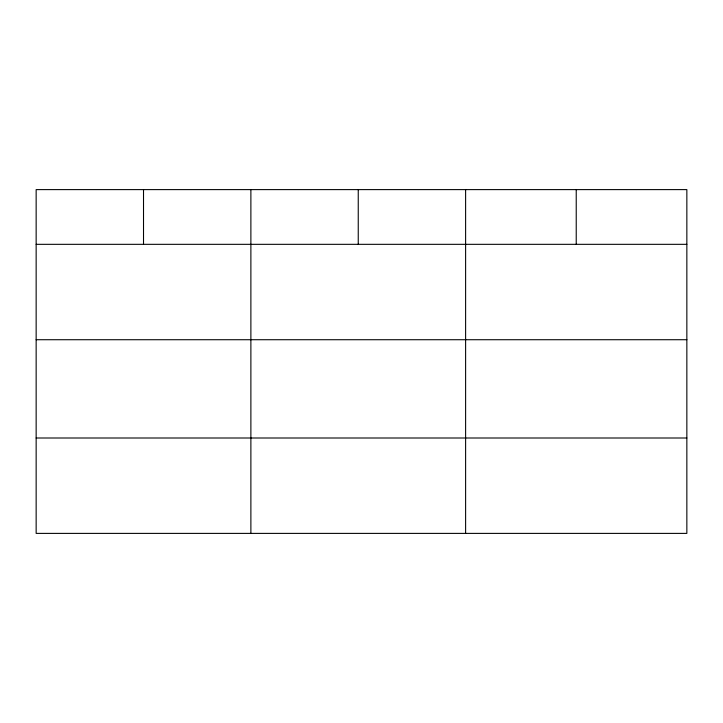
<?xml version="1.0" encoding="UTF-8"?>
<svg xmlns="http://www.w3.org/2000/svg" width="723" height="723" viewBox="0 0 723 723"><rect width="100%" height="100%" fill="white"/><g stroke="black" fill="none" stroke-linecap="round" stroke-linejoin="round"><path stroke-width="1.08" d="M686.85 339.72L686.85 189.607L36.15 189.607L36.15 533.393L686.85 533.393L686.85 339.72L36.15 339.72M36.15 244.329L686.85 244.329M36.15 438.002L686.85 438.002M576.231 189.607L576.231 244.329M465.612 189.607L465.612 533.393M358.247 189.607L358.247 244.329M250.881 189.607L250.881 533.393M143.516 189.607L143.516 244.329"/></g></svg>
